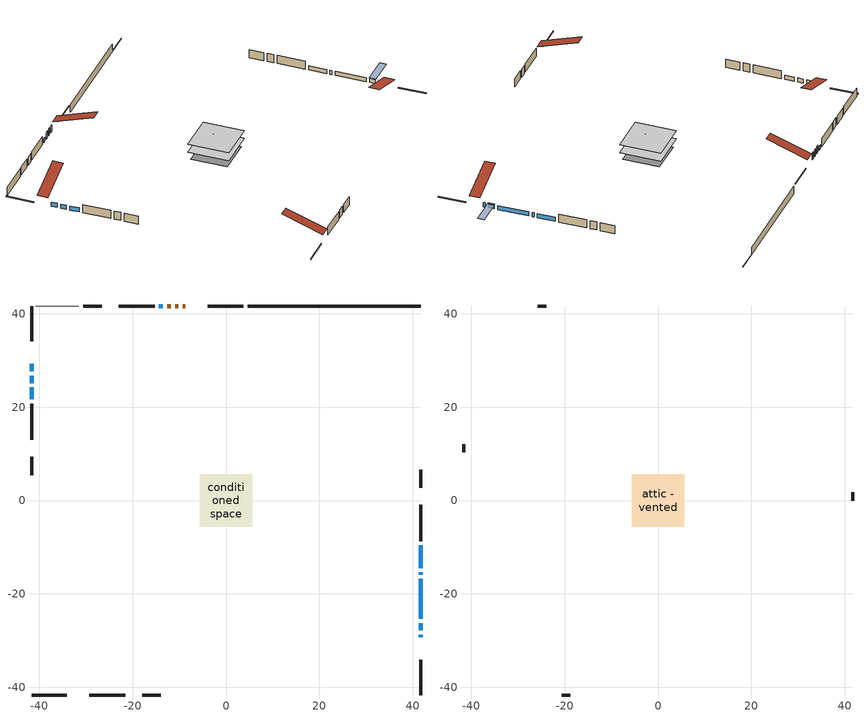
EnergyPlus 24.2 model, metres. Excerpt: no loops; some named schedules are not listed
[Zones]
conditioned space
 floor outside (Floor1 construction): -2.19,-2.19 -2.19,2.19 2.19,2.19 2.19,-2.19 z1.53
 floor adiabatic (AdiabaticFloorConstruction): -5.64,-5.64 -5.64,5.64 5.64,5.64 5.64,-5.64 z1.53
 floor foundation (Slab1 construction): -5.02,-5.02 -5.02,5.02 5.02,5.02 5.02,-5.02 z-0.73
 wall outside (RimJoist1 construction): 3.72,41.68 -3.87,41.68 / -41.68,-41.68 -34.09,-41.68 / -41.68,41.68 -41.68,34.09 / 41.68,-41.68 41.68,-34.09 z1.53:1.83
 wall outside (AdiabaticWallConstruction 1): -8.68,41.68 -9.31,41.68 / -10.23,41.68 -10.89,41.68 / -11.81,41.68 -12.64,41.68 z1.53:3.56
 wall outside (AdiabaticWallConstruction): 41.68,-29.28 41.68,-28.76 / -41.68,29.28 -41.68,27.68 / -13.57,41.68 -14.37,41.68 / 41.68,-25.32 41.68,-16.82 / -41.68,26.75 -41.68,25.15 / -41.68,24.22 -41.68,21.68 / 41.68,-15.89 41.68,-15.41 / 41.68,-14.48 41.68,-9.61 z1.53:2.75; 41.68,-27.83 41.68,-26.25 z1.53:2.77
 wall outside (Wall1 construction): -15.3,41.68 -23.02,41.68 / -29.28,-41.68 -21.56,-41.68 / -41.68,20.75 -41.68,13.03 / 41.68,-8.68 41.68,-0.96 z1.53:3.97
 wall outside (Wall4 construction): -26.67,41.68 -30.6,41.68 / -17.91,-41.68 -13.98,-41.68 / -41.68,9.38 -41.68,5.45 / 41.68,2.69 41.68,6.62 z1.53:3.97
 wall foundation (FoundationWall1 construction): 4.65,41.68,-0.73 4.65,41.68,1.53 35.28,41.68,1.53 35.28,41.68,-0.63 41.68,41.68,-0.63 41.68,41.68,-0.73
 wall adiabatic (Wall5 construction): -31.53,41.68 -40.75,41.68 z1.53:3.97
 window (WindowConstruction 3): 41.68,-29.28 41.68,-28.76 z1.53:2.75
 window (WindowConstruction 5): 41.68,-27.83 41.68,-26.25 z1.53:2.77
 window (WindowConstruction 6): -41.68,29.28 -41.68,27.68 z1.53:2.75
 window (WindowConstruction 7): -13.57,41.68 -14.37,41.68 z1.53:2.75
 window (WindowConstruction): 41.68,-25.32 41.68,-16.82 z1.53:2.75
 window (WindowConstruction 1): -41.68,26.75 -41.68,25.15 z1.53:2.75
 window (WindowConstruction 2): -41.68,24.22 -41.68,21.68 z1.53:2.75
 window (WindowConstruction 8): 41.68,-15.89 41.68,-15.41 z1.53:2.75
 window (WindowConstruction 4): 41.68,-14.48 41.68,-9.61 z1.53:2.75
 door (Door): -8.68,41.68 -9.31,41.68 z1.53:3.56
 door (Door 1): -10.23,41.68 -10.89,41.68 z1.53:3.56
 door (Door 2): -11.81,41.68 -12.64,41.68 z1.53:3.56
 ceiling adiabatic (AdiabaticFloorConstruction): 5.64,-5.64 5.64,5.64 -5.64,5.64 -5.64,-5.64 z1.53
attic - vented
 floor to conditioned space (Floor2 construction Reversed): -5.62,-5.62 -5.62,5.62 5.62,5.62 5.62,-5.62 z3.97
 floor to conditioned space (Floor3 construction Reversed): -1.24,-1.24 -1.24,1.24 1.24,1.24 1.24,-1.24 z3.97
 wall outside (Wall2 construction): -23.95,41.68 -25.74,41.68 / -20.63,-41.68 -18.84,-41.68 / -41.68,12.1 -41.68,10.31 / 41.68,-0.03 41.68,1.76 z1.53:3.97
 roof outside (Roof1 construction): -7.75,41.68,3.97 -7.75,30.48,7.7 -4.8,30.48,7.7 -4.8,41.68,3.97; -30.21,-41.68,3.97 -30.21,-30.48,7.7 -33.16,-30.48,7.7 -33.16,-41.68,3.97; -41.68,30.21,3.97 -30.48,30.21,7.7 -30.48,33.16,7.7 -41.68,33.16,3.97; 41.68,-30.21,3.97 30.48,-30.21,7.7 30.48,-33.16,7.7 41.68,-33.16,3.97
shading: 41.68,-26.1 41.68,-27.98 49.3,-27.98 49.3,-26.1 z2.92
[Building]
Building 1: Terrain=Suburbs
[Site:Location]
Fredericton_NB: Latitude {deg}=45.87; Longitude {deg}=-66.54; Time Zone {hr}=-4; Elevation {m}=21; Keep Site Location Information=Yes
[Site:GroundTemperature:Shallow]
1.40444, -0.745387, -0.917552, 0.102649, 4.19819, 8.27465, 11.8087, 14.0475, 14.2377, 12.4168, 8.97287, 5.02146
[Site:WaterMainsTemperature]
Calculation Method=Schedule; Temperature Schedule=mains temperature schedule
[Material] Roughness=Rough; Thermal Absorptance=0.9
Name | Thickness {m} | Conductivity {W/m-K} | Density {kg/m3} | Specific Heat {J/kg-K} | Solar Absorptance | Visible Absorptance
asphalt or fiberglass shingles | 0.00635 | 0.162714 | 1121.4 | 1465.45 | 0.4 | 0.4
ceiling loosefill ins | 0.169333 | 0.0480833 | 16.02 | 1046.75 | 0.7 | 0.7
ceiling loosefill ins 1 | 0.0846667 | 0.0480833 | 16.02 | 1046.75 | 0.7 | 0.7
ceiling stud and cavity | 0.1397 | 0.114484 | 65.682 | 1177.47 | 0.7 | 0.7
ceiling stud and cavity 1 | 0.1397 | 0.120573 | 65.682 | 1177.47 | 0.7 | 0.7
concrete 4.0 in. | 0.1016 | 1.803125 | 2242.8 | 837.4 | 0.7 | 0.7
concrete 8.0 in. | 0.2032 | 1.803125 | 2242.8 | 837.4 | 0.7 | 0.7
door material | 0.04445 | 0.0451087 | 512.64 | 1214.23 | 0.7 | 0.7
door material 1 | 0.04445 | 0.188738 | 512.64 | 1214.23 | 0.7 | 0.7
exterior vertical ins | 0.0319004 | 0.029427 | 32.04 | 1214.23 | 0.7 | 0.7
floor covering | 0.0127 | 0.0433444 | 54.468 | 1339.84 | 0.6 | 0.6
floor rigid ins; rim joist rigid ins | 0.051816 | 0.029427 | 32.04 | 1214.23 | 0.7 | 0.7
floor rigid ins 1; wall rigid ins 2 | 0.512978 | 0.029427 | 32.04 | 1214.23 | 0.7 | 0.7
floor stud and cavity | 0.1397 | 0.10117 | 92.3553 | 1139.71 | 0.7 | 0.7
floor stud and cavity 1 | 0.1397 | 1.75129 | 37.0049 | 1207.88 | 0.7 | 0.7
furniture material conditioned space 1 | 0.1524 | 0.115458 | 640.8 | 1214.23 | 0.6 | 0.6
gypsum board | 0.0127 | 0.160291 | 801 | 837.4 | 0.6 | 0.6
gypsum board 1 | 0.0127 | 0.160291 | 801 | 837.4 | 0.7 | 0.7
osb sheathing 0.5 in. | 0.0127 | 0.115458 | 512.64 | 1214.23 | 0.7 | 0.7
osb sheathing 0.75 in. | 0.01905 | 0.115458 | 512.64 | 1214.23 | 0.7 | 0.7
osb sheathing 2.0 in. | 0.0508 | 0.115458 | 512.64 | 1214.23 | 0.7 | 0.7
rim joist stud and cavity | 0.0508 | 0.0443451 | 125.044 | 1163.47 | 0.6 | 0.6
wall rigid ins | 0.103632 | 0.029427 | 32.04 | 1214.23 | 0.7 | 0.7
wall rigid ins 1 | 0.103632 | 0.029427 | 32.04 | 1214.23 | 0.4 | 0.4
wall stud and cavity | 0.1397 | 0.0869938 | 139.0536 | 1170.24 | 0.7 | 0.7
wall stud and cavity 1 | 0.0889 | 6.1454 | 50.32683 | 1063.81 | 0.6 | 0.6
wall stud and cavity 2 | 0.1397 | 0.0789793 | 139.0536 | 1170.24 | 0.7 | 0.7
wall stud and cavity 3 | 0.0889 | 0.380278 | 52.3479 | 1209.89 | 0.7 | 0.7
wall stud and cavity 4 | 0.0889 | 0.391764 | 83.0341 | 1211.67 | 0.7 | 0.7
wood siding | 0.0254 | 0.102417 | 544.68 | 1172.36 | 0.4 | 0.4
wood siding 1 | 0.00254 | 0.102417 | 544.68 | 1172.36 | 0.4 | 0.4
wood siding 2; wood siding 3; wood siding 4 | 0.0254 | 0.102417 | 544.68 | 1172.36 | 0.7 | 0.7
[WindowMaterial:SimpleGlazingSystem]
Name | U-Factor {W/m2-K} | Solar Heat Gain Coefficient
WindowMaterial | 1.95664 | 0.64
WindowMaterial 1 | 2.0543 | 0.57
WindowMaterial 2 | 2.14288 | 0.54
WindowMaterial 3 | 2.049758 | 0.57
WindowMaterial 4 | 1.95096 | 0.65
WindowMaterial 5 | 3.05079 | 0.68
WindowMaterial 6 | 3.10246 | 0.52
WindowMaterial 7 | 2.05373 | 0.56
[Construction]
AdiabaticFloorConstruction: floor stud and cavity 1, floor rigid ins 1, osb sheathing 0.75 in., floor covering
AdiabaticWallConstruction: wood siding 3, wall rigid ins 2, wall stud and cavity 3, gypsum board
AdiabaticWallConstruction 1: wood siding 4, wall rigid ins 2, wall stud and cavity 3, gypsum board
Door; Door 1: door material
Door 2: door material 1
Floor1 construction: floor stud and cavity, floor rigid ins, osb sheathing 0.75 in., floor covering
Floor2 construction Reversed: gypsum board, ceiling stud and cavity, ceiling loosefill ins
Floor3 construction Reversed: gypsum board, ceiling stud and cavity 1, ceiling loosefill ins 1
FoundationWall1 construction: concrete 8.0 in., gypsum board 1
furniture construction conditioned space 1: furniture material conditioned space 1
PartitionWallConstruction: gypsum board, wall stud and cavity 4, gypsum board
RimJoist1 construction: wood siding 2, rim joist rigid ins, osb sheathing 2.0 in., rim joist stud and cavity
Roof1 construction: asphalt or fiberglass shingles
Slab1 construction: concrete 4.0 in.
Wall1 construction; Wall4 construction: wood siding, wall rigid ins, osb sheathing 0.5 in., wall stud and cavity, gypsum board
Wall2 construction: wood siding 1, wall stud and cavity 1
Wall5 construction: wall rigid ins 1, osb sheathing 0.5 in., wall stud and cavity 2, gypsum board
WindowConstruction: WindowMaterial
WindowConstruction 1: WindowMaterial 1
WindowConstruction 2: WindowMaterial 2
WindowConstruction 3: WindowMaterial 3
WindowConstruction 4: WindowMaterial 4
WindowConstruction 5: WindowMaterial 5
WindowConstruction 6; WindowConstruction 7: WindowMaterial 6
WindowConstruction 8: WindowMaterial 7
[Zone] Multiplier=1; Part of Total Floor Area=Yes
Name | Volume {m3}
attic - vented | 80.1935
conditioned space | 569.1
[Space]
Name | Zone | Volume {m3}
attic - vented 1 | attic - vented | 80.1935
conditioned space 1 | conditioned space | 569.1
[ZoneInfiltration:EffectiveLeakageArea]
infil attic - vented 1: Zone or Space=attic - vented 1; Schedule=Always On Discrete; Effective Air Leakage Area {cm2}=5291.6; Stack Coefficient=0.000429152; Wind Coefficient=1.39967e-05
[ZoneMixing]
whole house fan mix: Zone or Space=attic - vented; Schedule=Always On Continuous; Design Flow Rate Calculation Method=Flow/Zone; Design Flow Rate {m3/s}=0; Source Zone or Space=conditioned space
[SurfaceProperty:ExposedFoundationPerimeter]
Slab1: Exposed Perimeter Calculation Method=TotalExposedPerimeter; Total Exposed Perimeter {m}=37.033
[InternalMass] Zone or ZoneList=conditioned space; Space or SpaceList=conditioned space 1
Name | Construction | Surface Area {m2}
furniture mass conditioned space 1 | furniture construction conditioned space 1 | 99.0161
partition wall mass | PartitionWallConstruction | 247.54
[Lights]
interior lighting: Zone or ZoneList or Space or SpaceList=conditioned space 1; Schedule=interior lighting schedule; Design Level Calculation Method=LightingLevel; Lighting Level {W}=343.2; Return Air Fraction=0; Fraction Radiant=0.6; Fraction Visible=0.2; Fraction Replaceable=1
[People]
occupants: Zone or ZoneList or Space or SpaceList=conditioned space 1; Number of People Schedule=occupants schedule; Number of People Calculation Method=People; Number of People=3; Fraction Radiant=0.314171; Sensible Heat Fraction=0.56303; Activity Level Schedule=occupants activity schedule; Carbon Dioxide Generation Rate {m3/s-W}=0; Enable ASHRAE 55 Comfort Warnings=No; Mean Radiant Temperature Calculation Type=EnclosureAveraged
[ElectricEquipment] Zone or ZoneList or Space or SpaceList=conditioned space 1; Design Level Calculation Method=EquipmentLevel
Name | Schedule | Design Level {W} | Fraction Latent | Fraction Radiant | Fraction Lost
clothes dryer | clothes dryer schedule | 140.772 | 0.015 | 0.081 | 0.85
clothes washer | clothes washer schedule | 32.1985 | 0.03 | 0.162 | 0.7
cooking range | cooking range schedule | 208.969 | 0.08 | 0.432 | 0.2
dishwasher | dishwasher schedule | 66.8632 | 0.3 | 0.18 | 0.4
fridge | fridge schedule | 72.9452 | 0 | 0.6 | 0
mech vent bath fan 0 | mech vent bath fan 0 schedule | 50.2 | 0 | 0 | 1
mech vent bath fan 1 | mech vent bath fan 1 schedule | 50.2 | 0 | 0 | 1
mech vent house fan | mech vent house fan schedule | 37.43 | 0 | 0 | 0.5
mech vent house fan cfis | mech vent house fan cfis schedule | 0 | 0 | 0 | 0
mech vent range fan 0 | mech vent range fan 0 schedule | 57 | 0 | 0 | 1
misc plug loads | misc plug loads schedule | 494.7 | 0.045 | 0.513 | 0.1
whole house fan | Always On Discrete | 0 | 0 | 0 | 1
[OtherEquipment] Zone or ZoneList or Space or SpaceList=conditioned space 1; Design Level Calculation Method=EquipmentLevel
Name | Fuel Type | Schedule | Design Level {W} | Fraction Latent | Fraction Radiant | Fraction Lost
clothes dryer 1 | Electricity | clothes dryer schedule | 0 | 0.015 | 0.081 | 0.85
cooking range 1 | Electricity | cooking range schedule | 0 | 0.08 | 0.432 | 0.2
general water use latent | None | general water use schedule | 59.3978 | 1 | 0 | 0
general water use sensible | None | general water use schedule | -58.539 | 0 | 0.6 | 0
mech vent house fan latent load | None | Always On Discrete | 0 | 1 | 0 | 0
mech vent house fan sensible load | None | Always On Discrete | 0 | 0 | 0 | 0
water heater energy adjustment1 | Electricity | Always On Discrete | 0.01 | 0 | 0 | 1
[ZoneInfiltration:DesignFlowRate] Zone or ZoneList or Space or SpaceList=conditioned space 1; Schedule=Always On Discrete; Design Flow Rate Calculation Method=Flow/Zone; Design Flow Rate {m3/s}=0
infil flow; natural vent flow; whole house fan flow
[ZoneControl:Thermostat]
conditioned space Thermostat: Zone or ZoneList=conditioned space; Control Type Schedule=conditioned space Thermostat Schedule; Control 1=conditioned space temperature setpoint; Temperature Difference Between Cutout And Setpoint {deltaC}=0
[ZoneHVAC:Baseboard:Convective:Electric]
electric baseboard: Availability Schedule=Always On Discrete; Heating Design Capacity {W}=10397.9; Efficiency=1
[Zone equipment]
conditioned space: electric baseboard
[Foundation:Kiva]
Foundation Kiva 1: Initial Indoor Air Temperature {C}=18; Wall Height Above Grade {m}=1.53; Wall Depth Below Slab {m}=0.2032; Custom Block Material Name 1=exterior vertical ins; Custom Block Depth 1 {m}=2.26; Custom Block X Position 1 {m}=0.2159; Custom Block Z Position 1 {m}=0
[Foundation:Kiva:Settings]
Soil Conductivity {W/m-K}=0.849921; Soil Density {kg/m3}=1842.3; Soil Specific Heat {J/kg-K}=418.7; Ground Solar Absorptivity=0.9; Ground Thermal Absorptivity=0.9; Ground Surface Roughness {m}=0.03; Far-Field Width {m}=40; Deep-Ground Boundary Condition=ZeroFlux; Deep-Ground Depth {m}=40; Minimum Cell Dimension {m}=0.2; Maximum Cell Growth Coefficient=3; Simulation Timestep=Timestep
[Exterior:Lights]
exterior lighting: Schedule=exterior lighting schedule; Design Level {W}=75.6
[EnergyManagementSystem:GlobalVariable]
infil_program_Qfan
infil_program_Qinf
natural_vent_program_Qnv
natural_vent_program_Qwhf
[EnergyManagementSystem:Sensor]
Name | Output:Variable or Output:Meter Index Key | Output:Variable or Output:Meter
airflow_gain | infil flow | Infiltration Sensible Heat Gain Energy
airflow_gain_1 | natural vent flow | Infiltration Sensible Heat Gain Energy
airflow_gain_2 | whole house fan flow | Infiltration Sensible Heat Gain Energy
airflow_loss | infil flow | Infiltration Sensible Heat Loss Energy
airflow_loss_1 | natural vent flow | Infiltration Sensible Heat Loss Energy
airflow_loss_2 | whole house fan flow | Infiltration Sensible Heat Loss Energy
clg_load_cond |  | Cooling:EnergyTransfer:Zone:CONDITIONED SPACE
clg_sp_s; clg_sp_s_1 | cooling setpoint | Schedule Value
clothes_dryer_exhaust_0_sch_s | clothes dryer exhaust 0 schedule | Schedule Value
conditioned_space_clg_unmet_s | conditioned space | Zone Cooling Setpoint Not Met Time
conditioned_space_htg_unmet_s | conditioned space | Zone Heating Setpoint Not Met Time
cool_season | cooling season schedule | Schedule Value
fridge_tin_s | conditioned space | Zone Mean Air Temperature
htg_load_cond |  | Heating:EnergyTransfer:Zone:CONDITIONED SPACE
htg_sp_s; htg_sp_s_1 | heating setpoint | Schedule Value
ig_ee_conv | clothes dryer | Electric Equipment Convective Heating Energy
ig_ee_conv_2 | cooking range | Electric Equipment Convective Heating Energy
ig_ee_conv_4 | fridge | Electric Equipment Convective Heating Energy
ig_ee_conv_5 | misc plug loads | Electric Equipment Convective Heating Energy
ig_ee_conv_6 | whole house fan | Electric Equipment Convective Heating Energy
ig_ee_rad | clothes dryer | Electric Equipment Radiant Heating Energy
ig_ee_rad_2 | cooking range | Electric Equipment Radiant Heating Energy
ig_ee_rad_4 | fridge | Electric Equipment Radiant Heating Energy
ig_ee_rad_5 | misc plug loads | Electric Equipment Radiant Heating Energy
ig_ee_rad_6 | whole house fan | Electric Equipment Radiant Heating Energy
ig_lgt_conv | interior lighting | Lights Convective Heating Energy
ig_lgt_rad | interior lighting | Lights Radiant Heating Energy
ig_lgt_vis | interior lighting | Lights Visible Radiation Heating Energy
ig_oe_conv | clothes dryer 1 | Other Equipment Convective Heating Energy
ig_oe_conv_1 | cooking range 1 | Other Equipment Convective Heating Energy
ig_oe_conv_2 | general water use latent | Other Equipment Convective Heating Energy
ig_oe_conv_3 | general water use sensible | Other Equipment Convective Heating Energy
ig_oe_conv_4 | water heater energy adjustment1 | Other Equipment Convective Heating Energy
ig_oe_rad | clothes dryer 1 | Other Equipment Radiant Heating Energy
ig_oe_rad_1 | cooking range 1 | Other Equipment Radiant Heating Energy
ig_oe_rad_2 | general water use latent | Other Equipment Radiant Heating Energy
ig_oe_rad_3 | general water use sensible | Other Equipment Radiant Heating Energy
ig_oe_rad_4 | water heater energy adjustment1 | Other Equipment Radiant Heating Energy
ig_ppl_conv | occupants | People Convective Heating Energy
ig_ppl_rad | occupants | People Radiant Heating Energy
im_conv | furniture mass conditioned space 1 | Surface Inside Face Convection Heat Gain Energy
im_conv_1 | partition wall mass | Surface Inside Face Convection Heat Gain Energy
im_ig | furniture mass conditioned space 1 | Surface Inside Face Internal Gains Radiation Heat Gain Energy
im_ig_1 | partition wall mass | Surface Inside Face Internal Gains Radiation Heat Gain Energy
im_lgt | furniture mass conditioned space 1 | Surface Inside Face Lights Radiation Heat Gain Energy
im_lgt_1 | partition wall mass | Surface Inside Face Lights Radiation Heat Gain Energy
im_sol | furniture mass conditioned space 1 | Surface Inside Face Solar Radiation Heat Gain Energy
im_sol_1 | partition wall mass | Surface Inside Face Solar Radiation Heat Gain Energy
im_surf | furniture mass conditioned space 1 | Surface Inside Face Net Surface Thermal Radiation Heat Gain Energy
im_surf_1 | partition wall mass | Surface Inside Face Net Surface Thermal Radiation Heat Gain Energy
mech_vent_bath_fan_0_sch_s | mech vent bath fan 0 schedule | Schedule Value
mech_vent_bath_fan_1_sch_s | mech vent bath fan 1 schedule | Schedule Value
mech_vent_range_fan_0_sch_s | mech vent range fan 0 schedule | Schedule Value
mv_conv | mech vent bath fan 0 | Electric Equipment Convective Heating Energy
mv_conv_1 | mech vent bath fan 1 | Electric Equipment Convective Heating Energy
mv_conv_2 | mech vent house fan | Electric Equipment Convective Heating Energy
mv_conv_3 | mech vent house fan cfis | Electric Equipment Convective Heating Energy
mv_conv_4 | mech vent range fan 0 | Electric Equipment Convective Heating Energy
mv_conv_5 | mech vent house fan latent load | Other Equipment Convective Heating Energy
mv_conv_6 | mech vent house fan sensible load | Other Equipment Convective Heating Energy
mv_rad | mech vent bath fan 0 | Electric Equipment Radiant Heating Energy
mv_rad_1 | mech vent bath fan 1 | Electric Equipment Radiant Heating Energy
mv_rad_2 | mech vent house fan | Electric Equipment Radiant Heating Energy
mv_rad_3 | mech vent house fan cfis | Electric Equipment Radiant Heating Energy
mv_rad_4 | mech vent range fan 0 | Electric Equipment Radiant Heating Energy
mv_rad_5 | mech vent house fan latent load | Other Equipment Radiant Heating Energy
mv_rad_6 | mech vent house fan sensible load | Other Equipment Radiant Heating Energy
natural_vent_s | natural vent schedule | Schedule Value
out_pb_s |  | Site Outdoor Air Barometric Pressure
out_wt_s |  | Site Outdoor Air Humidity Ratio
site_vw_s |  | Site Wind Speed
ss_back_out | Window1 | Surface Window Shortwave from Zone Back Out Window Heat Transfer Rate
ss_back_out_1 | Window11 | Surface Window Shortwave from Zone Back Out Window Heat Transfer Rate
ss_back_out_2 | Window12 | Surface Window Shortwave from Zone Back Out Window Heat Transfer Rate
ss_back_out_3 | Window14 | Surface Window Shortwave from Zone Back Out Window Heat Transfer Rate
ss_back_out_4 | Window2 | Surface Window Shortwave from Zone Back Out Window Heat Transfer Rate
ss_back_out_5 | Window6 | Surface Window Shortwave from Zone Back Out Window Heat Transfer Rate
ss_back_out_6 | Window7 | Surface Window Shortwave from Zone Back Out Window Heat Transfer Rate
ss_back_out_7 | Window8 | Surface Window Shortwave from Zone Back Out Window Heat Transfer Rate
ss_back_out_8 | Window9 | Surface Window Shortwave from Zone Back Out Window Heat Transfer Rate
ss_conv | Door1 | Surface Inside Face Convection Heat Gain Energy
ss_conv_1 | Door2 | Surface Inside Face Convection Heat Gain Energy
ss_conv_10 | Window8 | Surface Inside Face Convection Heat Gain Energy
ss_conv_11 | Window9 | Surface Inside Face Convection Heat Gain Energy
ss_conv_2 | Door3 | Surface Inside Face Convection Heat Gain Energy
ss_conv_3 | Window1 | Surface Inside Face Convection Heat Gain Energy
ss_conv_4 | Window11 | Surface Inside Face Convection Heat Gain Energy
ss_conv_5 | Window12 | Surface Inside Face Convection Heat Gain Energy
ss_conv_6 | Window14 | Surface Inside Face Convection Heat Gain Energy
ss_conv_7 | Window2 | Surface Inside Face Convection Heat Gain Energy
ss_conv_8 | Window6 | Surface Inside Face Convection Heat Gain Energy
ss_conv_9 | Window7 | Surface Inside Face Convection Heat Gain Energy
ss_ig | Door1 | Surface Inside Face Internal Gains Radiation Heat Gain Energy
ss_ig_1 | Door2 | Surface Inside Face Internal Gains Radiation Heat Gain Energy
ss_ig_10 | Window8 | Surface Inside Face Internal Gains Radiation Heat Gain Energy
ss_ig_11 | Window9 | Surface Inside Face Internal Gains Radiation Heat Gain Energy
ss_ig_2 | Door3 | Surface Inside Face Internal Gains Radiation Heat Gain Energy
ss_ig_3 | Window1 | Surface Inside Face Internal Gains Radiation Heat Gain Energy
ss_ig_4 | Window11 | Surface Inside Face Internal Gains Radiation Heat Gain Energy
ss_ig_5 | Window12 | Surface Inside Face Internal Gains Radiation Heat Gain Energy
ss_ig_6 | Window14 | Surface Inside Face Internal Gains Radiation Heat Gain Energy
ss_ig_7 | Window2 | Surface Inside Face Internal Gains Radiation Heat Gain Energy
ss_ig_8 | Window6 | Surface Inside Face Internal Gains Radiation Heat Gain Energy
ss_ig_9 | Window7 | Surface Inside Face Internal Gains Radiation Heat Gain Energy
ss_lgt | Door1 | Surface Inside Face Lights Radiation Heat Gain Energy
ss_lgt_1 | Door2 | Surface Inside Face Lights Radiation Heat Gain Energy
ss_lgt_2 | Door3 | Surface Inside Face Lights Radiation Heat Gain Energy
ss_sol | Door1 | Surface Inside Face Solar Radiation Heat Gain Energy
ss_sol_1 | Door2 | Surface Inside Face Solar Radiation Heat Gain Energy
ss_sol_2 | Door3 | Surface Inside Face Solar Radiation Heat Gain Energy
ss_surf | Door1 | Surface Inside Face Net Surface Thermal Radiation Heat Gain Energy
ss_surf_1 | Door2 | Surface Inside Face Net Surface Thermal Radiation Heat Gain Energy
ss_surf_10 | Window8 | Surface Inside Face Net Surface Thermal Radiation Heat Gain Energy
ss_surf_11 | Window9 | Surface Inside Face Net Surface Thermal Radiation Heat Gain Energy
ss_surf_2 | Door3 | Surface Inside Face Net Surface Thermal Radiation Heat Gain Energy
ss_surf_3 | Window1 | Surface Inside Face Net Surface Thermal Radiation Heat Gain Energy
ss_surf_4 | Window11 | Surface Inside Face Net Surface Thermal Radiation Heat Gain Energy
ss_surf_5 | Window12 | Surface Inside Face Net Surface Thermal Radiation Heat Gain Energy
ss_surf_6 | Window14 | Surface Inside Face Net Surface Thermal Radiation Heat Gain Energy
ss_surf_7 | Window2 | Surface Inside Face Net Surface Thermal Radiation Heat Gain Energy
ss_surf_8 | Window6 | Surface Inside Face Net Surface Thermal Radiation Heat Gain Energy
ss_surf_9 | Window7 | Surface Inside Face Net Surface Thermal Radiation Heat Gain Energy
ss_trans_in | Window1 | Surface Window Transmitted Solar Radiation Rate
ss_trans_in_1 | Window11 | Surface Window Transmitted Solar Radiation Rate
ss_trans_in_2 | Window12 | Surface Window Transmitted Solar Radiation Rate
ss_trans_in_3 | Window14 | Surface Window Transmitted Solar Radiation Rate
ss_trans_in_4 | Window2 | Surface Window Transmitted Solar Radiation Rate
ss_trans_in_5 | Window6 | Surface Window Transmitted Solar Radiation Rate
ss_trans_in_6 | Window7 | Surface Window Transmitted Solar Radiation Rate
ss_trans_in_7 | Window8 | Surface Window Transmitted Solar Radiation Rate
ss_trans_in_8 | Window9 | Surface Window Transmitted Solar Radiation Rate
ss_trans_out | Window1 | Surface Inside Face Initial Transmitted Diffuse Transmitted Out Window Solar Radiation Rate
ss_trans_out_1 | Window11 | Surface Inside Face Initial Transmitted Diffuse Transmitted Out Window Solar Radiation Rate
ss_trans_out_2 | Window12 | Surface Inside Face Initial Transmitted Diffuse Transmitted Out Window Solar Radiation Rate
ss_trans_out_3 | Window14 | Surface Inside Face Initial Transmitted Diffuse Transmitted Out Window Solar Radiation Rate
ss_trans_out_4 | Window2 | Surface Inside Face Initial Transmitted Diffuse Transmitted Out Window Solar Radiation Rate
ss_trans_out_5 | Window6 | Surface Inside Face Initial Transmitted Diffuse Transmitted Out Window Solar Radiation Rate
ss_trans_out_6 | Window7 | Surface Inside Face Initial Transmitted Diffuse Transmitted Out Window Solar Radiation Rate
ss_trans_out_7 | Window8 | Surface Inside Face Initial Transmitted Diffuse Transmitted Out Window Solar Radiation Rate
ss_trans_out_8 | Window9 | Surface Inside Face Initial Transmitted Diffuse Transmitted Out Window Solar Radiation Rate
s_conv | Floor1 | Surface Inside Face Convection Heat Gain Energy
s_conv_1 | Floor2 | Surface Inside Face Convection Heat Gain Energy
s_conv_10 | Slab1 | Surface Inside Face Convection Heat Gain Energy
s_conv_11 | Wall1:0 | Surface Inside Face Convection Heat Gain Energy
